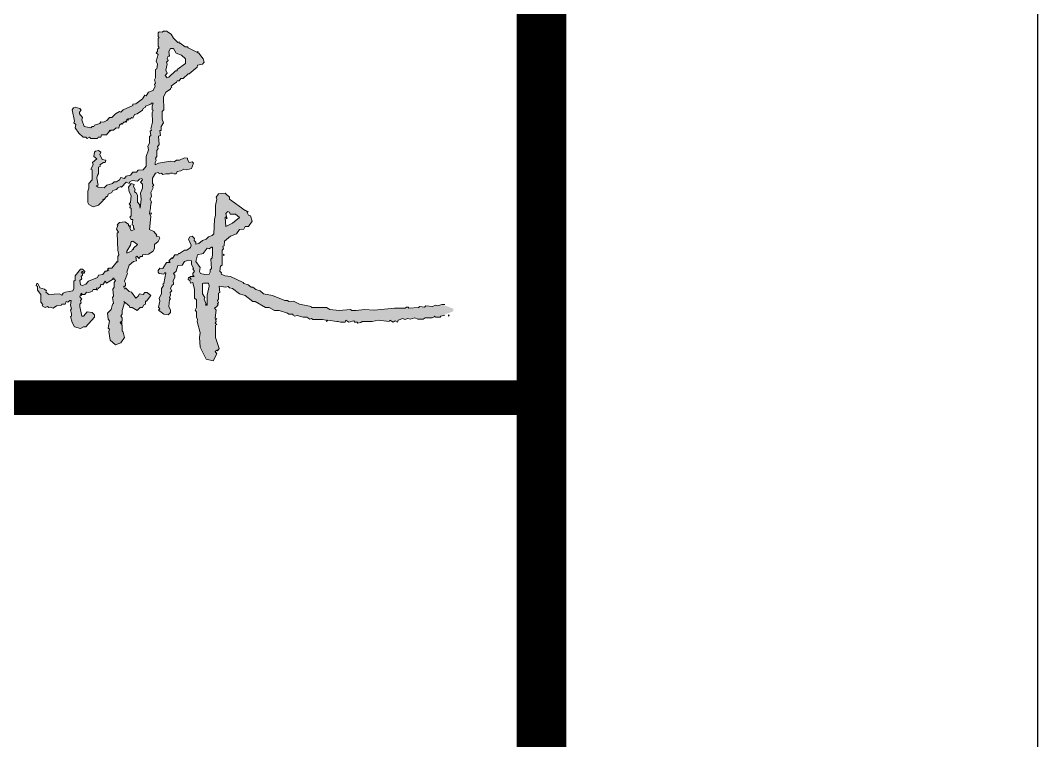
# Model space of a CAD drawing. Extents: x 1188826 to 1909461, y 608442 to 1651179.
# Drawn here: x 1726004 to 1728055, y 1351052 to 1352505 of the extents above; entities that cross this region are included whole.
import ezdxf

# ---------------------------------------------------------------- set-up
doc = ezdxf.new("R2010")
doc.units = 0
doc.header["$LTSCALE"] = 1000
doc.header["$MEASUREMENT"] = 0
doc.layers.add('WALL', color=9, linetype='Continuous', lineweight=40)
doc.layers.add('签名', color=7, linetype='Continuous', lineweight=18)
doc.layers.add('图框', color=140, linetype='Continuous')

# ---------------------------------------------------------------- blocks, each defined once
blk = doc.blocks.new('21415451')
at = {"layer": '签名'}
h = blk.add_hatch(color=2, dxfattribs=at)
h.dxf.hatch_style = 1
h.paths.add_polyline_path([(6126.6, 7061.6), (6120.6, 7061.6), (6118.1, 7059.1), (6119.4, 7057.9), (6116.9, 7055.5), (6113.3, 7055.5), (6108.5, 7048.3), (6100, 7047), (6097.6, 7042.2), (6079.4, 7034.9), (6074.6, 7028.9), (6067.3, 7026.5), (6063.7, 7027.7), (6062.5, 7036.2), (6066.1, 7039.8), (6064.9, 7044.6), (6067.3, 7047), (6067.3, 7050.7), (6064.9, 7051.9), (6068.1, 7058.3), (6067.3, 7059.1), (6063.7, 7059.1), (6052.8, 7045.8), (6052.8, 7037.4), (6050.4, 7034.9), (6050.4, 7020.4), (6048, 7015.6), (6033.5, 7013.2), (6028.6, 7010.8), (6026.2, 7007.1), (6021.4, 7009.5), (5999.6, 7008.3), (5993.6, 7013.2), (5994.8, 7015.6), (5991.1, 7019.2), (5978.2, 7022.4), (5976.6, 7024.1), (5976.6, 7016.8), (5983.9, 7008.3), (5983.9, 6992.6), (5987.5, 6987.8), (5986.3, 6985.4), (5992.3, 6981.7), (5997.2, 6984.1), (5999.6, 6981.7), (6003.2, 6982.9), (6008.1, 6980.5), (6015.3, 6985.4), (6025, 6986.6), (6026.2, 6989), (6032.3, 6989), (6034.7, 6993.8), (6038.3, 6992.6), (6041.9, 6996.2), (6044.4, 6996.2), (6043.1, 6986.6), (6045.6, 6979.3), (6043.1, 6976.9), (6047, 6965.5), (6043.1, 6963.6), (6046.8, 6951.5), (6051.6, 6943), (6063.7, 6939.4), (6069.8, 6943), (6074.6, 6943), (6091.5, 6962.4), (6091.5, 6967.2), (6086.7, 6972), (6077, 6973.3), (6069.8, 6964.8), (6066.1, 6964.8), (6061.7, 6988.2), (6064.9, 6991.4), (6063.7, 6996.2), (6066.1, 6998.7), (6062.5, 7003.5), (6064.9, 7010.8), (6067.3, 7008.3), (6072.2, 7008.3), (6075.8, 7013.2), (6079.4, 7012), (6086.7, 7014.4), (6089.1, 7018), (6095.2, 7018), (6096.4, 7021.6), (6098.8, 7020.4), (6103.6, 7024.1), (6104.8, 7028.9), (6108.5, 7027.7), (6113.3, 7034.9), (6115.7, 7031.3), (6127.8, 7038.6), (6129, 7041), (6131.5, 7041), (6130.2, 7039.8), (6133.9, 7036.2), (6131.5, 7032.5), (6131.5, 7022.9), (6129, 7019.2), (6130.2, 7004.7), (6127.8, 7002.3), (6130.2, 6990.2), (6127.8, 6989), (6125.4, 6978.1), (6118.1, 6970.8), (6119.4, 6958.7), (6121.8, 6955.1), (6119.4, 6940.6), (6121.8, 6938.2), (6120.6, 6933.3), (6123, 6916.4), (6133.9, 6906.7), (6144.8, 6910.4), (6152, 6921.2), (6149.6, 6932.1), (6147.2, 6934.6), (6147.2, 6946.6), (6143.5, 6951.5), (6147.2, 6955.1), (6147.2, 6961.2), (6144.8, 6964.8), (6147.2, 6968.4), (6147.2, 6975.7), (6152, 6991.4), (6150.8, 6993.8), (6161.7, 6985.4), (6162.9, 6981.7), (6167.7, 6981.7), (6177.4, 6975.7), (6183.5, 6981.7), (6188.3, 6981.7), (6190.7, 6986.6), (6194.3, 6989), (6194.3, 6995), (6196.8, 6995), (6205.2, 7005.9), (6198, 7012), (6193.1, 7012), (6189.5, 7008.3), (6182.3, 7009.5), (6179.8, 7004.7), (6175, 7001.1), (6166.5, 7013.2), (6161.7, 7014.4), (6154.4, 7021.6), (6153.2, 7019.2), (6150.8, 7022.9), (6150.8, 7025.3), (6152, 7024.1), (6154.4, 7026.5), (6154.4, 7031.3), (6152, 7034.9), (6158.1, 7050.7), (6156.9, 7053.1), (6161.7, 7067.6), (6170.2, 7074.9), (6176.2, 7076.1), (6175, 7083.3), (6177.4, 7085.8), (6181, 7080.9), (6184.7, 7084.5), (6188.3, 7084.5), (6188.3, 7088.2), (6195, 7088.8), (6195.6, 7089.4), (6196, 7088.9), (6200.4, 7089.4), (6210.1, 7095.4), (6212.5, 7101.5), (6212.5, 7108.7), (6219.8, 7114.8), (6223.4, 7122), (6222.2, 7124.5), (6216.1, 7125.7), (6217.3, 7128.1), (6211.3, 7135.3), (6202.8, 7139), (6205.2, 7165.6), (6202.8, 7171.6), (6204.6, 7182), (6204.6, 7184.7), (6205.8, 7193.2), (6206.4, 7194.6), (6204, 7200.7), (6206.4, 7206.7), (6205.2, 7214), (6210.1, 7223.6), (6208.9, 7226.1), (6211.3, 7228.5), (6208.9, 7232.1), (6208.9, 7243), (6214.9, 7252.7), (6221, 7253.9), (6222.2, 7251.5), (6227, 7252.7), (6229.4, 7250.3), (6235.5, 7251.5), (6237.2, 7251.3), (6242.1, 7251.3), (6246.4, 7252.7), (6247, 7252.9), (6250.6, 7252.9), (6252.4, 7251.5), (6256, 7251.5), (6258.5, 7256.3), (6265.7, 7257.5), (6271.8, 7261.1), (6277.8, 7259.9), (6287.5, 7262.4), (6291.1, 7273.2), (6288.7, 7275.7), (6282.7, 7274.4), (6277.4, 7283.2), (6273, 7284.1), (6263.3, 7279.3), (6257.2, 7279.3), (6252.4, 7275.7), (6245.2, 7276.9), (6221, 7273.2), (6213.7, 7269.6), (6213.7, 7274.4), (6216.1, 7278.1), (6214.9, 7282.9), (6217.3, 7286.5), (6217.3, 7298.6), (6219.8, 7302.3), (6218.5, 7305.9), (6222.2, 7310.7), (6221, 7327.7), (6224.6, 7328.9), (6223.4, 7338.6), (6225.8, 7338.6), (6225.8, 7347), (6230.6, 7354.3), (6228.2, 7361.5), (6228.2, 7377.3), (6231.8, 7380.9), (6230.6, 7406.3), (6235.5, 7416), (6245.2, 7422), (6247.4, 7426), (6250, 7431.7), (6255, 7433.3), (6258.5, 7439), (6262.1, 7439), (6265.7, 7443.8), (6270.6, 7443.8), (6280.2, 7453.5), (6282.7, 7453.5), (6298.4, 7466.8), (6299.6, 7470.4), (6309.3, 7472.8), (6312.9, 7476.5), (6310.5, 7483.7), (6302, 7494.6), (6280.2, 7505.5), (6279, 7507.9), (6274.2, 7507.9), (6264.5, 7515.2), (6260.9, 7515.2), (6251.2, 7524.8), (6246.4, 7533.3), (6237.3, 7539.4), (6230.6, 7539.4), (6228.2, 7536.9), (6222.2, 7538.1), (6219.8, 7535.7), (6219.8, 7528.5), (6222.2, 7526), (6219.8, 7524.8), (6219.8, 7509.1), (6222.2, 7505.5), (6218.5, 7503.1), (6218.5, 7498.2), (6216.1, 7495.8), (6219.8, 7492.2), (6216.1, 7478.9), (6218.5, 7472.8), (6217.3, 7463.1), (6214.9, 7461.9), (6214.9, 7445), (6212.5, 7441.4), (6214.9, 7434.1), (6212.5, 7431.7), (6213.7, 7428.1), (6210.1, 7419.6), (6200.4, 7416), (6195.6, 7408.7), (6193.1, 7409.9), (6188.3, 7402.7), (6175, 7393), (6168.9, 7391.8), (6168.9, 7389.4), (6149.6, 7380.9), (6144.8, 7376.1), (6142.3, 7377.3), (6133.9, 7372.4), (6126.6, 7365.2), (6121.8, 7365.2), (6116.9, 7359.1), (6109.7, 7355.5), (6104.8, 7356.7), (6102.4, 7353.1), (6091.5, 7349.4), (6090.3, 7347), (6086.7, 7347), (6084.3, 7344.6), (6071, 7347), (6066.1, 7360.3), (6067.3, 7365.2), (6061.3, 7372.4), (6061.3, 7376.1), (6064.9, 7379.7), (6062.5, 7383.3), (6052.8, 7385.7), (6049.2, 7384.5), (6046.8, 7380.9), (6051.6, 7357.9), (6050.4, 7354.3), (6054, 7350.7), (6052.8, 7344.6), (6060.1, 7333.7), (6068.6, 7325.3), (6074.6, 7325.3), (6077, 7322.8), (6081.9, 7325.3), (6084.3, 7322.8), (6097.6, 7322.8), (6098.8, 7325.3), (6104.8, 7325.3), (6106, 7330.1), (6115.7, 7330.1), (6121.8, 7337.3), (6121.8, 7339.8), (6123, 7337.3), (6125.4, 7339.8), (6130.2, 7339.8), (6135.1, 7344.6), (6141.1, 7343.4), (6142.3, 7349.4), (6146, 7353.1), (6147.2, 7351.9), (6150.8, 7355.5), (6153.2, 7355.5), (6156.9, 7359.1), (6156.9, 7361.5), (6158.1, 7360.3), (6159.3, 7362.7), (6164.1, 7362.7), (6166.5, 7365.2), (6168.9, 7364), (6172.6, 7371.2), (6177.4, 7372.4), (6188.3, 7379.7), (6189.5, 7383.3), (6194.3, 7385.7), (6194.3, 7388.2), (6205.2, 7391.8), (6206.4, 7394.2), (6210.1, 7394.2), (6207.7, 7388.2), (6207.7, 7380.9), (6210.1, 7379.7), (6207.7, 7374.8), (6208.9, 7355.5), (6205.2, 7342.2), (6206.4, 7339.8), (6204, 7337.3), (6205.2, 7328.9), (6202.8, 7326.5), (6202.8, 7313.2), (6199.2, 7307.1), (6200.4, 7299.9), (6195.6, 7286.5), (6195.6, 7267.2), (6189.5, 7259.9), (6179.8, 7258.7), (6176.2, 7255.1), (6168.9, 7255.1), (6164.1, 7249), (6155.6, 7246.6), (6152, 7241.8), (6144.8, 7244.2), (6142.3, 7239.4), (6136.3, 7235.7), (6131.5, 7235.7), (6127.8, 7232.1), (6116.9, 7228.5), (6110.9, 7223.6), (6098.8, 7224.9), (6095.2, 7227.3), (6098.8, 7228.5), (6096.4, 7243), (6097.6, 7249), (6100, 7251.5), (6100, 7264.8), (6103.6, 7267.2), (6102.4, 7269.6), (6109.7, 7274.4), (6113.3, 7274.4), (6114.5, 7279.3), (6107.3, 7280.5), (6102.4, 7290.2), (6104.8, 7295), (6100, 7298.6), (6094, 7297.4), (6091.5, 7295), (6090.3, 7286.5), (6096.4, 7281.7), (6087.9, 7274.4), (6089.1, 7269.6), (6084.3, 7261.1), (6086.7, 7259.9), (6086.7, 7239.4), (6080.6, 7232.1), (6080.6, 7222.4), (6078.2, 7216.4), (6078.2, 7193.4), (6080.6, 7189.8), (6089.1, 7184.9), (6100, 7188.6), (6109.7, 7198.2), (6108.5, 7200.7), (6110.9, 7199.5), (6115.7, 7205.5), (6118.1, 7205.5), (6119.4, 7210.3), (6126.6, 7214), (6129, 7217.6), (6136.3, 7220), (6138.7, 7223.6), (6148.8, 7227.7), (6155.6, 7234.5), (6161.7, 7232.1), (6162.9, 7235.7), (6167.7, 7238.2), (6178.6, 7237), (6182.3, 7240.6), (6187.1, 7241.8), (6188.3, 7239.4), (6184.7, 7234.5), (6188.3, 7230.9), (6188.3, 7222.4), (6184.7, 7212.8), (6185.9, 7200.7), (6183.5, 7182.5), (6182.3, 7189.8), (6178.6, 7194.6), (6178.6, 7207.9), (6176.2, 7212.8), (6172.6, 7215.2), (6173.8, 7220), (6170.2, 7226.1), (6171.4, 7229.7), (6165.3, 7232.1), (6160.5, 7224.9), (6161.7, 7215.2), (6165.3, 7207.9), (6164.1, 7193.4), (6161.7, 7191), (6164.1, 7187.4), (6162.9, 7183.7), (6165.3, 7181.3), (6165.3, 7166.8), (6162.9, 7164.4), (6165.3, 7159.5), (6168.9, 7159.5), (6167.7, 7148.7), (6170.2, 7147.4), (6170.2, 7142.6), (6172.6, 7139), (6165.3, 7136.6), (6161.3, 7146.6), (6160.5, 7147.4), (6160.5, 7149.9), (6153.2, 7154.7), (6142.3, 7153.5), (6137.5, 7148.7), (6138.7, 7147.4), (6136.3, 7140.2), (6139.9, 7134.1), (6137.5, 7131.7), (6138.7, 7097.8), (6141.1, 7088.2), (6138.7, 7084.5), (6138.7, 7073.7), (6137.5, 7074.9)])
h.paths.add_polyline_path([(6156.9, 7091.8), (6156.9, 7095.4), (6164.1, 7107.5), (6165.3, 7114.8), (6167.7, 7114.8), (6168.9, 7116), (6178.6, 7108.7), (6170.2, 7101.5), (6170.2, 7099.1), (6168.9, 7100.3), (6166.5, 7095.4)], flags=16)
h.paths.add_polyline_path([(6234.3, 7449.8), (6237.9, 7454.7), (6235.5, 7460.7), (6237.9, 7472.8), (6236.7, 7476.5), (6240.3, 7480.1), (6237.9, 7484.9), (6242.4, 7491.6), (6241.5, 7498.2), (6245.2, 7504.3), (6251.2, 7504.3), (6256, 7494.6), (6266.9, 7491), (6275.4, 7483.7), (6275.4, 7474), (6258.5, 7461.9), (6258.5, 7459.5), (6254.8, 7459.5), (6238.9, 7443.6)], flags=16)
h = blk.add_hatch(color=2, dxfattribs=at)
h.dxf.hatch_style = 1
h.paths.add_polyline_path([(6325, 7053.1), (6322.6, 7049.5), (6314.1, 7048.3), (6305.6, 7050.7), (6303.2, 7054.3), (6304.4, 7062.8), (6296, 7074.9), (6299.6, 7088.2), (6310.5, 7090.6), (6318.9, 7101.5), (6322.6, 7100.3), (6327.4, 7103.9), (6329.8, 7103.9), (6329.8, 7089.4), (6328.6, 7082.1), (6326.2, 7079.7), (6327.4, 7060.3), (6325, 7057.9)], flags=16)
h.paths.add_polyline_path([(6321.4, 7031.3), (6322.6, 7025.3), (6318.9, 7007.1), (6318.9, 6986.6), (6315.3, 6986.6), (6316.5, 6989), (6312.9, 6998.7), (6314.1, 7002.3), (6309.3, 7009.5), (6309.3, 7030.1), (6311.7, 7031.3)], flags=16)
h.paths.add_polyline_path([(6356.4, 7145), (6355.2, 7163.2), (6357.6, 7165.6), (6356.4, 7171.6), (6358.9, 7174.1), (6360.1, 7175.3), (6363.7, 7174.1), (6364.9, 7170.4), (6375.8, 7170.4), (6384.3, 7163.2), (6369.7, 7152.3)], flags=16)
h.paths.add_polyline_path([(6357.6, 7160.7), (6357.6, 7163.2), (6358.9, 7162)], flags=0)
h.paths.add_polyline_path([(6814.8, 6974.3), (6814.9, 6979.7), (6791.9, 6987.8), (6783.4, 6985.4), (6778.6, 6986.6), (6773.7, 6984.1), (6759.2, 6985.4), (6756.8, 6982.9), (6747.1, 6984.1), (6744.7, 6981.7), (6725.4, 6980.5), (6724.2, 6982.9), (6720.5, 6982.9), (6718.1, 6980.5), (6696.3, 6980.5), (6655.2, 6976.9), (6635.9, 6978.1), (6618.9, 6975.7), (6610.5, 6975.7), (6608, 6978.1), (6585.1, 6975.7), (6565.7, 6978.1), (6559.6, 6981.7), (6529.4, 6981.7), (6528.2, 6984.1), (6505.2, 6989), (6493.1, 6995), (6483.4, 6993.8), (6481, 6996.2), (6475, 6996.2), (6450.8, 7005.9), (6432.6, 7009.5), (6425.4, 7015.6), (6416.9, 7018), (6410.9, 7022.9), (6407.2, 7022.9), (6401.2, 7027.7), (6392.7, 7030.1), (6391.5, 7032.5), (6366.1, 7044.6), (6355.2, 7045.8), (6346.8, 7049.5), (6348, 7051.9), (6344.3, 7055.5), (6345.5, 7065.2), (6349.2, 7067.6), (6349.2, 7097.8), (6351.6, 7100.3), (6350.4, 7105.1), (6352.8, 7106.3), (6354, 7116), (6366.1, 7125.7), (6378.2, 7130.5), (6384.3, 7139), (6392.7, 7140.2), (6395.1, 7145), (6402.4, 7145), (6409.7, 7155.9), (6406, 7166.8), (6402.4, 7168), (6397.6, 7177.7), (6395.1, 7177.7), (6363.7, 7200.7), (6363.7, 7204.3), (6355.2, 7212.8), (6341.9, 7211.5), (6337.1, 7204.3), (6338.3, 7200.7), (6335.9, 7187.4), (6335.9, 7168), (6333.5, 7159.5), (6332.2, 7130.5), (6328.6, 7126.9), (6321.4, 7124.5), (6316.5, 7119.6), (6309.3, 7117.2), (6302, 7111.2), (6296, 7109.9), (6296, 7113.6), (6292.3, 7117.2), (6293.5, 7120.8), (6288.7, 7125.7), (6283.9, 7124.5), (6281.4, 7119.6), (6286.3, 7107.5), (6285.1, 7102.7), (6277.8, 7097.8), (6273, 7097.8), (6263.3, 7090.6), (6260.9, 7090.6), (6259.7, 7088.2), (6253.6, 7088.2), (6248.8, 7080.9), (6247.6, 7082.1), (6241.5, 7076.1), (6243.9, 7072.4), (6236.7, 7072.4), (6229.4, 7060.3), (6223.4, 7061.6), (6219.8, 7056.7), (6219.8, 7053.1), (6222.2, 7050.7), (6231.8, 7049.5), (6233.1, 7051.9), (6235.5, 7051.9), (6231.8, 7030.1), (6229.4, 7028.9), (6230.6, 7026.5), (6227, 7020.4), (6227, 7009.5), (6222.2, 7001.1), (6223.4, 6995), (6221, 6982.9), (6223.4, 6979.3), (6221, 6976.9), (6231.8, 6968.4), (6240.3, 6967.2), (6245.2, 6972), (6245.2, 6976.9), (6241.5, 6984.1), (6242.7, 6997.5), (6245.2, 6998.7), (6242.7, 7002.3), (6245.2, 7007.1), (6243.9, 7012), (6247.6, 7015.6), (6245.2, 7020.4), (6247.6, 7026.5), (6251.2, 7028.9), (6250, 7036.2), (6253.6, 7042.2), (6253.6, 7047), (6251.2, 7050.7), (6256, 7055.5), (6259.7, 7066.4), (6268.1, 7067.6), (6273, 7074.9), (6281.4, 7077.3), (6287.5, 7076.1), (6287.5, 7068.8), (6291.1, 7061.6), (6289.9, 7059.1), (6293.5, 7055.5), (6289.9, 7050.7), (6289.9, 7047), (6292.3, 7044.6), (6285.1, 7044.6), (6283.9, 7043.4), (6286.3, 7038.6), (6283.9, 7042.2), (6281.4, 7042.2), (6280.2, 7038.6), (6283.9, 7036.2), (6285.1, 7031.3), (6289.9, 7032.5), (6293.5, 7018), (6293.5, 7001.1), (6297.2, 6997.5), (6297.2, 6981.7), (6294.7, 6976.9), (6297.2, 6973.3), (6297.2, 6962.4), (6299.6, 6957.5), (6298.4, 6953.9), (6304.4, 6930.9), (6303.2, 6921.2), (6304.4, 6901.9), (6316.5, 6877.7), (6331, 6874.1), (6338.3, 6888.6), (6334.7, 6893.4), (6338.3, 6895.8), (6339.5, 6894.6), (6343.1, 6899.5), (6335.9, 6921.2), (6335.9, 6946.6), (6338.3, 6947.9), (6334.7, 6950.3), (6337.1, 6953.9), (6335.9, 6957.5), (6338.3, 6958.7), (6334.7, 6961.2), (6337.1, 6976.9), (6333.5, 6980.5), (6338.3, 6984.1), (6340.7, 6987.8), (6339.5, 6990.2), (6341.9, 6991.4), (6339.5, 6996.2), (6341.9, 6998.7), (6341.9, 7010.8), (6344.3, 7012), (6343.1, 7025.3), (6356.4, 7022.9), (6361.3, 7024.1), (6363.7, 7021.6), (6369.7, 7020.4), (6384.3, 7009.5), (6395.1, 7005.9), (6410.9, 6993.8), (6415.7, 6993.8), (6436.3, 6981.7), (6443.5, 6981.7), (6454.4, 6975.7), (6464.1, 6975.7), (6481, 6970.8), (6483.4, 6968.4), (6491.9, 6968.4), (6490.7, 6967.2), (6495.5, 6964.8), (6500.4, 6966), (6512.5, 6962.4), (6519.7, 6962.4), (6525.8, 6958.7), (6529.4, 6960), (6531.8, 6957.5), (6551.2, 6957.5), (6558.4, 6956.3), (6559.6, 6953.9), (6562.1, 6956.3), (6580.2, 6953.9), (6583.6, 6953.3), (6587.5, 6952.7), (6597.1, 6952.7), (6598.4, 6956.3), (6604.4, 6952.7), (6614.1, 6955.1), (6616.5, 6952.7), (6621.3, 6952.7), (6622.5, 6950.3), (6628.6, 6951.5), (6631, 6953.9), (6651.6, 6953.9), (6663.7, 6956.3), (6685.4, 6953.9), (6686.7, 6956.3), (6693.9, 6952.7), (6697.5, 6955.1), (6702.4, 6952.7), (6703.6, 6956.3), (6713.3, 6960), (6716.9, 6957.5), (6722.9, 6960), (6727.8, 6958.7), (6737.5, 6961.2), (6743.5, 6958.7), (6754.4, 6958.7), (6758, 6961.2), (6772.5, 6961.2), (6777.4, 6963.6), (6776.2, 6964.8), (6779.8, 6962.4), (6788.3, 6962.4), (6789.5, 6964.8)])
at = {"layer": '图框', "const_width": 70}
blk.add_lwpolyline([(0, 6800.3), (7000, 6800.3)], dxfattribs=at)
at = {"layer": '签名', "color": 2, "elevation": 9704994.5}
for points in [[(6239.1, 7538.1), (6237.9, 7539.4), (6230.6, 7539.4), (6228.2, 7536.9), (6222.2, 7538.1), (6219.8, 7535.7), (6219.8, 7528.5), (6222.2, 7526), (6219.8, 7524.8), (6219.8, 7509.1), (6222.2, 7505.5), (6218.5, 7503.1), (6218.5, 7498.2), (6216.1, 7495.8), (6219.8, 7492.2), (6216.1, 7478.9), (6218.5, 7472.8), (6217.3, 7463.1), (6214.9, 7461.9), (6214.9, 7445), (6212.5, 7441.4), (6214.9, 7434.1), (6212.5, 7431.7), (6213.7, 7428.1), (6210.1, 7419.6), (6200.4, 7416), (6195.6, 7408.7), (6193.1, 7409.9), (6188.3, 7402.7), (6175, 7393), (6168.9, 7391.8), (6168.9, 7389.4), (6149.6, 7380.9), (6144.8, 7376.1), (6142.3, 7377.3), (6133.9, 7372.4), (6126.6, 7365.2), (6121.8, 7365.2), (6116.9, 7359.1), (6109.7, 7355.5), (6104.8, 7356.7), (6102.4, 7353.1), (6091.5, 7349.4), (6090.3, 7347), (6086.7, 7347), (6084.3, 7344.6), (6071, 7347), (6066.1, 7360.3), (6067.3, 7365.2), (6061.3, 7372.4), (6061.3, 7376.1), (6064.9, 7379.7), (6062.5, 7383.3), (6052.8, 7385.7), (6049.2, 7384.5), (6046.8, 7380.9), (6051.6, 7357.9), (6050.4, 7354.3), (6054, 7350.7), (6052.8, 7344.6), (6060.1, 7333.7), (6068.6, 7325.3), (6074.6, 7325.3), (6077, 7322.8), (6081.9, 7325.3), (6084.3, 7322.8), (6097.6, 7322.8), (6098.8, 7325.3), (6104.8, 7325.3), (6106, 7330.1), (6115.7, 7330.1), (6121.8, 7337.3), (6121.8, 7339.8), (6123, 7337.3), (6125.4, 7339.8), (6130.2, 7339.8), (6135.1, 7344.6), (6141.1, 7343.4), (6142.3, 7349.4), (6146, 7353.1), (6147.2, 7351.9), (6150.8, 7355.5), (6153.2, 7355.5), (6156.9, 7359.1), (6156.9, 7361.5), (6158.1, 7360.3), (6159.3, 7362.7), (6164.1, 7362.7), (6166.5, 7365.2), (6168.9, 7364), (6172.6, 7371.2), (6177.4, 7372.4), (6188.3, 7379.7), (6189.5, 7383.3), (6194.3, 7385.7), (6194.3, 7388.2), (6205.2, 7391.8), (6206.4, 7394.2), (6210.1, 7394.2), (6207.7, 7388.2), (6207.7, 7380.9), (6210.1, 7379.7), (6207.7, 7374.8), (6208.9, 7355.5), (6205.2, 7342.2), (6206.4, 7339.8), (6204, 7337.3), (6205.2, 7328.9), (6202.8, 7326.5), (6202.8, 7313.2), (6199.2, 7307.1), (6200.4, 7299.9), (6195.6, 7286.5), (6195.6, 7267.2), (6189.5, 7259.9), (6179.8, 7258.7), (6176.2, 7255.1), (6168.9, 7255.1), (6164.1, 7249), (6155.6, 7246.6), (6152, 7241.8), (6144.8, 7244.2), (6142.3, 7239.4), (6136.3, 7235.7), (6131.5, 7235.7), (6127.8, 7232.1), (6116.9, 7228.5), (6110.9, 7223.6), (6098.8, 7224.9), (6095.2, 7227.3), (6098.8, 7228.5), (6096.4, 7243), (6097.6, 7249), (6100, 7251.5), (6100, 7264.8), (6103.6, 7267.2), (6102.4, 7269.6), (6109.7, 7274.4), (6113.3, 7274.4), (6114.5, 7279.3), (6107.3, 7280.5), (6102.4, 7290.2), (6104.8, 7295), (6100, 7298.6), (6094, 7297.4), (6091.5, 7295), (6090.3, 7286.5), (6096.4, 7281.7), (6087.9, 7274.4), (6089.1, 7269.6), (6084.3, 7261.1), (6086.7, 7259.9), (6086.7, 7239.4), (6080.6, 7232.1), (6080.6, 7222.4), (6078.2, 7216.4), (6078.2, 7193.4), (6080.6, 7189.8), (6089.1, 7184.9), (6100, 7188.6), (6109.7, 7198.2), (6108.5, 7200.7), (6110.9, 7199.5), (6115.7, 7205.5), (6118.1, 7205.5), (6119.4, 7210.3), (6126.6, 7214), (6129, 7217.6), (6136.3, 7220), (6138.7, 7223.6), (6144.8, 7226.1), (6146, 7224.9), (6155.6, 7234.5), (6161.7, 7232.1), (6162.9, 7235.7), (6167.7, 7238.2), (6178.6, 7237), (6182.3, 7240.6), (6187.1, 7241.8), (6188.3, 7239.4), (6184.7, 7234.5), (6188.3, 7230.9), (6188.3, 7222.4), (6184.7, 7212.8), (6185.9, 7200.7), (6183.5, 7182.5), (6182.3, 7189.8), (6178.6, 7194.6), (6178.6, 7207.9), (6176.2, 7212.8), (6172.6, 7215.2), (6173.8, 7220), (6170.2, 7226.1), (6171.4, 7229.7), (6165.3, 7232.1), (6160.5, 7224.9), (6161.7, 7215.2), (6165.3, 7207.9), (6164.1, 7193.4), (6161.7, 7191), (6164.1, 7187.4), (6162.9, 7183.7), (6165.3, 7181.3), (6165.3, 7166.8), (6162.9, 7164.4), (6165.3, 7159.5), (6168.9, 7159.5), (6167.7, 7148.7), (6170.2, 7147.4), (6170.2, 7142.6), (6172.6, 7139), (6165.3, 7136.6), (6162.9, 7142.6), (6164.1, 7143.8), (6160.5, 7147.4), (6160.5, 7149.9), (6153.2, 7154.7), (6142.3, 7153.5), (6137.5, 7148.7), (6138.7, 7147.4), (6136.3, 7140.2), (6139.9, 7134.1), (6137.5, 7131.7), (6138.7, 7097.8), (6141.1, 7088.2), (6138.7, 7084.5), (6138.7, 7073.7), (6137.5, 7074.9), (6126.6, 7061.6), (6120.6, 7061.6), (6118.1, 7059.1), (6120.6, 7056.7), (6119.4, 7057.9), (6116.9, 7055.5), (6113.3, 7055.5), (6108.5, 7048.3), (6100, 7047), (6097.6, 7042.2), (6079.4, 7034.9), (6074.6, 7028.9), (6067.3, 7026.5), (6063.7, 7027.7), (6062.5, 7036.2), (6066.1, 7039.8), (6064.9, 7044.6), (6067.3, 7047), (6067.3, 7050.7), (6064.9, 7051.9), (6066.1, 7054.3), (6068.6, 7054.3), (6067.3, 7053.1), (6071, 7050.7), (6072.2, 7054.3), (6067.3, 7059.1), (6063.7, 7059.1), (6052.8, 7045.8), (6052.8, 7037.4), (6050.4, 7034.9), (6050.4, 7020.4), (6048, 7015.6), (6033.5, 7013.2), (6028.6, 7010.8), (6026.2, 7007.1), (6021.4, 7009.5), (5999.6, 7008.3), (5993.6, 7013.2), (5994.8, 7015.6), (5991.1, 7019.2), (5981.5, 7021.6), (5977.8, 7030.1), (5975.4, 7030.1), (5974.2, 7026.5), (5976.6, 7024.1), (5976.6, 7016.8), (5983.9, 7008.3), (5983.9, 6992.6), (5987.5, 6987.8), (5986.3, 6985.4), (5992.3, 6981.7), (5997.2, 6984.1), (5999.6, 6981.7), (6003.2, 6982.9), (6008.1, 6980.5), (6015.3, 6985.4), (6025, 6986.6), (6026.2, 6989), (6032.3, 6989), (6034.7, 6993.8), (6038.3, 6992.6), (6041.9, 6996.2), (6044.4, 6996.2), (6043.1, 6986.6), (6045.6, 6979.3), (6043.1, 6976.9), (6045.6, 6969.6), (6045.6, 6964.8), (6043.1, 6963.6), (6046.8, 6951.5), (6051.6, 6943), (6063.7, 6939.4), (6069.8, 6943), (6074.6, 6943), (6091.5, 6962.4), (6091.5, 6967.2), (6086.7, 6972), (6077, 6973.3), (6069.8, 6964.8), (6066.1, 6964.8), (6062.5, 6984.1), (6062.5, 6989), (6064.9, 6991.4), (6063.7, 6996.2), (6066.1, 6998.7), (6062.5, 7003.5), (6064.9, 7010.8), (6067.3, 7008.3), (6072.2, 7008.3), (6075.8, 7013.2), (6079.4, 7012), (6086.7, 7014.4), (6089.1, 7018), (6095.2, 7018), (6096.4, 7021.6), (6098.8, 7020.4), (6103.6, 7024.1), (6104.8, 7028.9), (6108.5, 7027.7), (6113.3, 7034.9), (6115.7, 7031.3), (6127.8, 7038.6), (6129, 7041), (6131.5, 7041), (6130.2, 7039.8), (6133.9, 7036.2), (6131.5, 7032.5), (6131.5, 7022.9), (6129, 7019.2), (6130.2, 7004.7), (6127.8, 7002.3), (6130.2, 6990.2), (6127.8, 6989), (6125.4, 6978.1), (6118.1, 6970.8), (6119.4, 6958.7), (6121.8, 6955.1), (6119.4, 6940.6), (6121.8, 6938.2), (6120.6, 6933.3), (6123, 6916.4), (6133.9, 6906.7), (6144.8, 6910.4), (6152, 6921.2), (6149.6, 6932.1), (6147.2, 6934.6), (6147.2, 6946.6), (6143.5, 6951.5), (6147.2, 6955.1), (6147.2, 6961.2), (6144.8, 6964.8), (6147.2, 6968.4), (6147.2, 6975.7), (6152, 6991.4), (6150.8, 6993.8), (6161.7, 6985.4), (6162.9, 6981.7), (6167.7, 6981.7), (6177.4, 6975.7), (6183.5, 6981.7), (6188.3, 6981.7), (6190.7, 6986.6), (6194.3, 6989), (6194.3, 6995), (6196.8, 6995), (6205.2, 7005.9), (6198, 7012), (6193.1, 7012), (6189.5, 7008.3), (6182.3, 7009.5), (6179.8, 7004.7), (6175, 7001.1), (6166.5, 7013.2), (6161.7, 7014.4), (6154.4, 7021.6), (6153.2, 7019.2), (6150.8, 7022.9), (6150.8, 7025.3), (6152, 7024.1), (6154.4, 7026.5), (6154.4, 7031.3), (6152, 7034.9), (6158.1, 7050.7), (6156.9, 7053.1), (6161.7, 7067.6), (6170.2, 7074.9), (6176.2, 7076.1), (6175, 7083.3), (6177.4, 7085.8), (6181, 7080.9), (6184.7, 7084.5), (6188.3, 7084.5), (6188.3, 7088.2), (6200.4, 7089.4), (6210.1, 7095.4), (6212.5, 7101.5), (6212.5, 7108.7), (6219.8, 7114.8), (6223.4, 7122), (6222.2, 7124.5), (6216.1, 7125.7), (6217.3, 7128.1), (6211.3, 7135.3), (6202.8, 7139), (6205.2, 7165.6), (6202.8, 7171.6), (6204, 7178.9), (6204.6, 7181.9), (6204.6, 7184.9), (6205.8, 7193.4), (6206.4, 7194.6), (6204, 7200.7), (6206.4, 7206.7), (6205.2, 7214), (6210.1, 7223.6), (6208.9, 7226.1), (6211.3, 7228.5), (6208.9, 7232.1), (6208.9, 7243), (6214.9, 7252.7), (6221, 7253.9), (6222.2, 7251.5), (6227, 7252.7), (6229.4, 7250.3), (6235.5, 7251.5), (6237.9, 7251.3), (6242.7, 7251.3), (6246.4, 7252.7), (6245.2, 7252.9), (6248.8, 7252.9), (6252.4, 7251.5), (6256, 7251.5), (6258.5, 7256.3), (6265.7, 7257.5), (6271.8, 7261.1), (6277.8, 7259.9), (6287.5, 7262.4), (6291.1, 7273.2), (6288.7, 7275.7), (6282.7, 7274.4), (6279, 7280.5), (6279, 7282.9), (6273, 7284.1), (6263.3, 7279.3), (6257.2, 7279.3), (6252.4, 7275.7), (6245.2, 7276.9), (6221, 7273.2), (6213.7, 7269.6), (6213.7, 7274.4), (6216.1, 7278.1), (6214.9, 7282.9), (6217.3, 7286.5), (6217.3, 7298.6), (6219.8, 7302.3), (6218.5, 7305.9), (6222.2, 7310.7), (6221, 7327.7), (6224.6, 7328.9), (6223.4, 7338.6), (6225.8, 7338.6), (6225.8, 7347), (6230.6, 7354.3), (6228.2, 7361.5), (6228.2, 7377.3), (6231.8, 7380.9), (6230.6, 7406.3), (6235.5, 7416), (6245.2, 7422), (6245.2, 7424.4), (6247.6, 7425.6), (6246.4, 7428.1), (6250, 7431.7), (6257.2, 7436.4), (6258.5, 7439), (6262.1, 7439), (6265.7, 7443.8), (6270.6, 7443.8), (6280.2, 7453.5), (6282.7, 7453.5), (6298.4, 7466.8), (6299.6, 7470.4), (6309.3, 7472.8), (6312.9, 7476.5), (6310.5, 7483.7), (6302, 7494.6), (6280.2, 7505.5), (6279, 7507.9), (6274.2, 7507.9), (6264.5, 7515.2), (6262.1, 7515.2), (6262.1, 7517.6), (6259.7, 7516.4), (6251.2, 7524.8), (6246.4, 7533.3), (6239.1, 7538.1)], [(6245.2, 7504.3), (6251.2, 7504.3), (6256, 7494.6), (6266.9, 7491), (6275.4, 7483.7), (6275.4, 7474), (6258.5, 7461.9), (6258.5, 7459.5), (6254.8, 7459.5), (6241.5, 7446.2), (6237.9, 7445), (6234.3, 7449.8), (6237.9, 7454.7), (6235.5, 7460.7), (6237.9, 7472.8), (6236.7, 7476.5), (6240.3, 7480.1), (6237.9, 7484.9), (6240.3, 7488.5), (6242.7, 7488.5), (6241.5, 7498.2), (6245.2, 7504.3)], [(6300.8, 7497), (6299.6, 7498.2), (6299.6, 7495.8), (6300.8, 7497)], [(6160.5, 7360.3), (6159.3, 7361.5), (6159.3, 7359.1), (6160.5, 7360.3)], [(6156.9, 7356.7), (6155.6, 7357.9), (6155.6, 7355.5), (6156.9, 7356.7)], [(6356.4, 7211.5), (6355.2, 7212.8), (6341.9, 7211.5), (6337.1, 7204.3), (6338.3, 7200.7), (6335.9, 7187.4), (6335.9, 7168), (6333.5, 7159.5), (6332.2, 7130.5), (6328.6, 7126.9), (6321.4, 7124.5), (6316.5, 7119.6), (6309.3, 7117.2), (6302, 7111.2), (6296, 7109.9), (6296, 7113.6), (6292.3, 7117.2), (6293.5, 7120.8), (6288.7, 7125.7), (6283.9, 7124.5), (6281.4, 7119.6), (6286.3, 7107.5), (6285.1, 7102.7), (6277.8, 7097.8), (6273, 7097.8), (6263.3, 7090.6), (6260.9, 7090.6), (6259.7, 7088.2), (6253.6, 7088.2), (6248.8, 7080.9), (6247.6, 7082.1), (6241.5, 7076.1), (6243.9, 7072.4), (6236.7, 7072.4), (6229.4, 7060.3), (6223.4, 7061.6), (6219.8, 7056.7), (6219.8, 7053.1), (6222.2, 7050.7), (6231.8, 7049.5), (6233.1, 7051.9), (6235.5, 7051.9), (6231.8, 7030.1), (6229.4, 7028.9), (6230.6, 7026.5), (6227, 7020.4), (6227, 7009.5), (6222.2, 7001.1), (6223.4, 6995), (6221, 6982.9), (6223.4, 6979.3), (6221, 6976.9), (6231.8, 6968.4), (6240.3, 6967.2), (6245.2, 6972), (6245.2, 6976.9), (6241.5, 6984.1), (6242.7, 6997.5), (6245.2, 6998.7), (6242.7, 7002.3), (6245.2, 7007.1), (6243.9, 7012), (6247.6, 7015.6), (6245.2, 7020.4), (6247.6, 7026.5), (6251.2, 7028.9), (6250, 7036.2), (6253.6, 7042.2), (6253.6, 7047), (6251.2, 7050.7), (6256, 7055.5), (6259.7, 7066.4), (6268.1, 7067.6), (6273, 7074.9), (6281.4, 7077.3), (6287.5, 7076.1), (6287.5, 7068.8), (6291.1, 7061.6), (6289.9, 7059.1), (6293.5, 7055.5), (6289.9, 7050.7), (6289.9, 7047), (6292.3, 7044.6), (6285.1, 7044.6), (6283.9, 7043.4), (6286.3, 7038.6), (6283.9, 7042.2), (6281.4, 7042.2), (6280.2, 7038.6), (6283.9, 7036.2), (6285.1, 7031.3), (6289.9, 7032.5), (6293.5, 7018), (6293.5, 7001.1), (6297.2, 6997.5), (6297.2, 6981.7), (6294.7, 6976.9), (6297.2, 6973.3), (6297.2, 6962.4), (6299.6, 6957.5), (6298.4, 6953.9), (6304.4, 6930.9), (6303.2, 6921.2), (6304.4, 6901.9), (6316.5, 6877.7), (6331, 6874.1), (6338.3, 6888.6), (6334.7, 6893.4), (6338.3, 6895.8), (6339.5, 6894.6), (6343.1, 6899.5), (6335.9, 6921.2), (6335.9, 6946.6), (6338.3, 6947.9), (6334.7, 6950.3), (6337.1, 6953.9), (6335.9, 6957.5), (6338.3, 6958.7), (6334.7, 6961.2), (6337.1, 6976.9), (6333.5, 6980.5), (6338.3, 6984.1), (6340.7, 6987.8), (6339.5, 6990.2), (6341.9, 6991.4), (6339.5, 6996.2), (6341.9, 6998.7), (6341.9, 7010.8), (6344.3, 7012), (6343.1, 7025.3), (6356.4, 7022.9), (6361.3, 7024.1), (6363.7, 7021.6), (6369.7, 7020.4), (6384.3, 7009.5), (6395.1, 7005.9), (6410.9, 6993.8), (6415.7, 6993.8), (6436.3, 6981.7), (6443.5, 6981.7), (6454.4, 6975.7), (6464.1, 6975.7), (6481, 6970.8), (6483.4, 6968.4), (6491.9, 6968.4), (6490.7, 6967.2), (6495.5, 6964.8), (6500.4, 6966), (6512.5, 6962.4), (6519.7, 6962.4), (6525.8, 6958.7), (6529.4, 6960), (6531.8, 6957.5), (6551.2, 6957.5), (6558.4, 6956.3), (6559.6, 6953.9), (6562.1, 6956.3), (6580.2, 6953.9), (6582.6, 6953.5), (6587.5, 6952.7), (6597.1, 6952.7), (6598.4, 6956.3), (6604.4, 6952.7), (6614.1, 6955.1), (6616.5, 6952.7), (6621.3, 6952.7), (6622.5, 6950.3), (6628.6, 6951.5), (6631, 6953.9), (6651.6, 6953.9), (6663.7, 6956.3), (6685.4, 6953.9), (6686.7, 6956.3), (6693.9, 6952.7), (6697.5, 6955.1), (6702.4, 6952.7), (6703.6, 6956.3), (6713.3, 6960), (6716.9, 6957.5), (6722.9, 6960), (6727.8, 6958.7), (6737.5, 6961.2), (6743.5, 6958.7), (6754.4, 6958.7), (6758, 6961.2), (6772.5, 6961.2), (6777.4, 6963.6), (6776.2, 6964.8), (6779.8, 6962.4), (6788.3, 6962.4), (6789.5, 6964.8), (6797.9, 6966.2)], [(6798.1, 6987.8), (6791.9, 6987.8), (6783.4, 6985.4), (6778.6, 6986.6), (6773.7, 6984.1), (6759.2, 6985.4), (6756.8, 6982.9), (6747.1, 6984.1), (6744.7, 6981.7), (6725.4, 6980.5), (6724.2, 6982.9), (6720.5, 6982.9), (6718.1, 6980.5), (6696.3, 6980.5), (6655.2, 6976.9), (6635.9, 6978.1), (6618.9, 6975.7), (6610.5, 6975.7), (6608, 6978.1), (6585.1, 6975.7), (6565.7, 6978.1), (6559.6, 6981.7), (6529.4, 6981.7), (6528.2, 6984.1), (6505.2, 6989), (6493.1, 6995), (6483.4, 6993.8), (6481, 6996.2), (6475, 6996.2), (6450.8, 7005.9), (6432.6, 7009.5), (6425.4, 7015.6), (6416.9, 7018), (6410.9, 7022.9), (6407.2, 7022.9), (6401.2, 7027.7), (6392.7, 7030.1), (6391.5, 7032.5), (6366.1, 7044.6), (6355.2, 7045.8), (6346.8, 7049.5), (6348, 7051.9), (6344.3, 7055.5), (6345.5, 7065.2), (6349.2, 7067.6), (6349.2, 7097.8), (6351.6, 7100.3), (6350.4, 7105.1), (6352.8, 7106.3), (6354, 7116), (6366.1, 7125.7), (6378.2, 7130.5), (6384.3, 7139), (6392.7, 7140.2), (6395.1, 7145), (6402.4, 7145), (6409.7, 7155.9), (6406, 7166.8), (6402.4, 7168), (6397.6, 7177.7), (6395.1, 7177.7), (6363.7, 7200.7), (6363.7, 7204.3), (6356.4, 7211.5)], [(6401.2, 7175.3), (6400, 7176.5), (6400, 7174.1), (6401.2, 7175.3)], [(6206.4, 7171.6), (6205.2, 7172.8), (6205.2, 7170.4), (6206.4, 7171.6)], [(6358.9, 7174.1), (6360.1, 7175.3), (6363.7, 7174.1), (6364.9, 7170.4), (6375.8, 7170.4), (6384.3, 7163.2), (6369.7, 7152.3), (6356.4, 7145), (6355.2, 7163.2), (6357.6, 7165.6), (6356.4, 7171.6), (6358.9, 7174.1)], [(6358.9, 7162), (6357.6, 7163.2), (6357.6, 7160.7), (6358.9, 7162)], [(6164.1, 7146.2), (6162.9, 7147.4), (6162.9, 7145), (6164.1, 7146.2)], [(6165.3, 7114.8), (6167.7, 7114.8), (6168.9, 7116), (6178.6, 7108.7), (6170.2, 7101.5), (6170.2, 7099.1), (6168.9, 7100.3), (6166.5, 7095.4), (6156.9, 7091.8), (6156.9, 7095.4), (6164.1, 7107.5), (6165.3, 7114.8)], [(6327.4, 7103.9), (6329.8, 7103.9), (6329.8, 7089.4), (6328.6, 7082.1), (6326.2, 7079.7), (6327.4, 7060.3), (6325, 7057.9), (6325, 7053.1), (6322.6, 7049.5), (6314.1, 7048.3), (6305.6, 7050.7), (6303.2, 7054.3), (6304.4, 7062.8), (6296, 7074.9), (6299.6, 7088.2), (6310.5, 7090.6), (6318.9, 7101.5), (6322.6, 7100.3), (6327.4, 7103.9)], [(6352.8, 7088.2), (6351.6, 7089.4), (6351.6, 7087), (6352.8, 7088.2)], [(6097.6, 7018), (6096.4, 7019.2), (6096.4, 7016.8), (6097.6, 7018)], [(6311.7, 7031.3), (6321.4, 7031.3), (6322.6, 7025.3), (6318.9, 7007.1), (6318.9, 6986.6), (6315.3, 6986.6), (6316.5, 6989), (6312.9, 6998.7), (6314.1, 7002.3), (6309.3, 7009.5), (6309.3, 7030.1), (6311.7, 7031.3)], [(6066.1, 7007.1), (6064.9, 7008.3), (6064.9, 7005.9), (6066.1, 7007.1)], [(6147.2, 6950.3), (6146, 6951.5), (6146, 6949.1), (6147.2, 6950.3)], [(6806.4, 6966), (6805.2, 6967.2), (6805.2, 6964.8), (6806.4, 6966)]]:
    blk.add_lwpolyline(points, dxfattribs=at)

msp = doc.modelspace()

# ---------------------------------------------------------------- linework, layer by layer
at = {"layer": '图框'}
msp.add_lwpolyline([(1643954.7, 1403343.8), (1728054.7, 1403343.8), (1728054.7, 1343943.8), (1643954.7, 1343943.8)], close=True, dxfattribs=at)
msp.add_lwpolyline([(1643954.7, 1403343.8), (1728054.7, 1403343.8), (1728054.7, 1343943.8), (1643954.7, 1343943.8)], close=True, dxfattribs=at)
at = {"layer": '图框', "const_width": 100}
msp.add_lwpolyline([(1727054.7, 1344943.8), (1727054.7, 1402343.8), (1646454.7, 1402343.8), (1646454.7, 1344943.8)], close=True, dxfattribs=at)

# ---------------------------------------------------------------- block references
at = {"layer": 'WALL'}
msp.add_blockref('21415451', (1720062.1, 1344943.8), dxfattribs=at)

doc.saveas('drawing.dxf')
